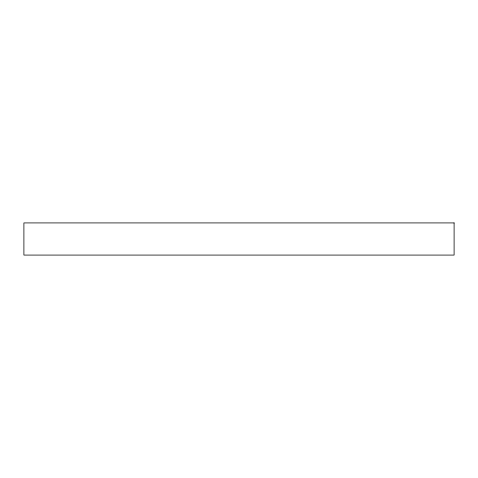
<?xml version="1.0" encoding="UTF-8"?>
<svg xmlns="http://www.w3.org/2000/svg" width="478" height="478" viewBox="0 0 478 478"><rect width="100%" height="100%" fill="white"/><g stroke="black" fill="none" stroke-linecap="round" stroke-linejoin="round"><path stroke-width="0.72" d="M454.1 222.921L23.9 222.921L23.9 255.079L454.1 255.079L454.1 222.921"/></g></svg>
